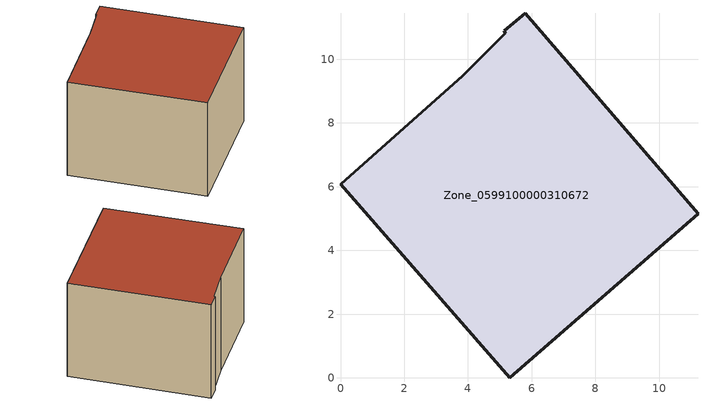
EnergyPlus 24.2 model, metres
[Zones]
Zone_0599100000310672
 floor ground (C_G): 3.83,9.48 5.17,10.82 5.14,10.89 5.79,11.45 11.22,5.15 5.32,0 0,6.08 z0
 wall outside (C_F): 0,6.08 5.32,0 11.22,5.15 5.79,11.45 5.14,10.89 5.17,10.82 3.83,9.48 0,6.08 z0:6.21
 roof outside (C_R): 5.79,11.45 5.14,10.89 5.17,10.82 3.83,9.48 0,6.08 5.32,0 11.22,5.15 z6.21
[BUILDING]
Pand.0599100000310672: North Axis=0; Terrain=City; Loads Convergence Tolerance Value=0.04; Temperature Convergence Tolerance Value=0.4; Solar Distribution=FullExterior; Maximum Number of Warmup Days=25; Minimum Number of Warmup Days=1
[Site:Location]
Rotterdam.The.Hague.AP_ZH_NLD Design_Conditions: Latitude=51.96; Longitude=4.45; Time Zone=1; Elevation=-4.5
[SITE:GROUNDTEMPERATURE:BUILDINGSURFACE]
18, 18, 18, 18, 18, 18, 18, 18, 18, 18, 18, 18
[MATERIAL] Thermal Absorptance=0.9; Solar Absorptance=0.7; Visible Absorptance=0.7
Name | Roughness | Thickness | Conductivity | Density | Specific Heat
G.TI.1946 | MediumSmooth | 0.15 | 1 | 540 | 1210
F.TI.1946 | Rough | 0.3 | 0.857143 | 1920 | 840
R.TI.1946 | MediumRough | 0.2 | 0.1 | 1500 | 1000
[CONSTRUCTION]
C_G: G.TI.1946
C_F: F.TI.1946
C_R: R.TI.1946
[ZONE]
Zone_0599100000310672: Type=1; Multiplier=1; Ceiling Height=Autocalculate; Volume=Autocalculate; Floor Area=autocalculate; Part of Total Floor Area=Yes
[ZONEINFILTRATION:DESIGNFLOWRATE]
Infil_Zone_0599100000310672: Zone or ZoneList or Space or SpaceList=Zone_0599100000310672; Schedule=AlwaysOn; Design Flow Rate Calculation Method=Flow/Area; Flow Rate per Floor Area=0.003; Constant Term Coefficient=1; Temperature Term Coefficient=0; Velocity Term Coefficient=0; Velocity Squared Term Coefficient=0
[HVACTEMPLATE:ZONE:IDEALLOADSAIRSYSTEM]
Zone_0599100000310672: Maximum Heating Supply Air Temperature=50; Minimum Cooling Supply Air Temperature=13; Maximum Heating Supply Air Humidity Ratio=0.0156; Minimum Cooling Supply Air Humidity Ratio=0.0077; Heating Limit=NoLimit; Cooling Limit=NoLimit; Dehumidification Control Type=ConstantSensibleHeatRatio; Cooling Sensible Heat Ratio=0.7; Dehumidification Setpoint=60; Humidification Control Type=None; Humidification Setpoint=30; Outdoor Air Method=None; Outdoor Air Flow Rate per Person=0.00944; Outdoor Air Flow Rate per Zone Floor Area=0; Outdoor Air Flow Rate per Zone=0; Demand Controlled Ventilation Type=None; Outdoor Air Economizer Type=NoEconomizer; Heat Recovery Type=None; Sensible Heat Recovery Effectiveness=0.7; Latent Heat Recovery Effectiveness=0.65
[ZONECONTROL:THERMOSTAT]
ThermostatControl_Zone_0599100000310672: Zone or ZoneList=Zone_0599100000310672; Control Type Schedule=DualSetpointControlType; Control 1=Thermostat_Zone_0599100000310672; Temperature Difference Between Cutout And Setpoint=0
[THERMOSTATSETPOINT:DUALSETPOINT]
Thermostat_Zone_0599100000310672: Heating Setpoint Temperature Schedule=HeatingSetpoint_Zone_0599100000310672; Cooling Setpoint Temperature Schedule=CoolingSetpoint_Zone_0599100000310672
[SCHEDULE:COMPACT]
HeatingSetpoint_Zone_0599100000310672: Through: 12/31, For: AllDays, Until: 24:00, 21
CoolingSetpoint_Zone_0599100000310672: Through: 12/31, For: AllDays, Until: 24:00, 24
DualSetpointControlType: Through: 12/31, For: AllDays, Until: 24:00, 4
AlwaysOn: Through: 12/31, For: AllDays, Until: 24:00, 1
